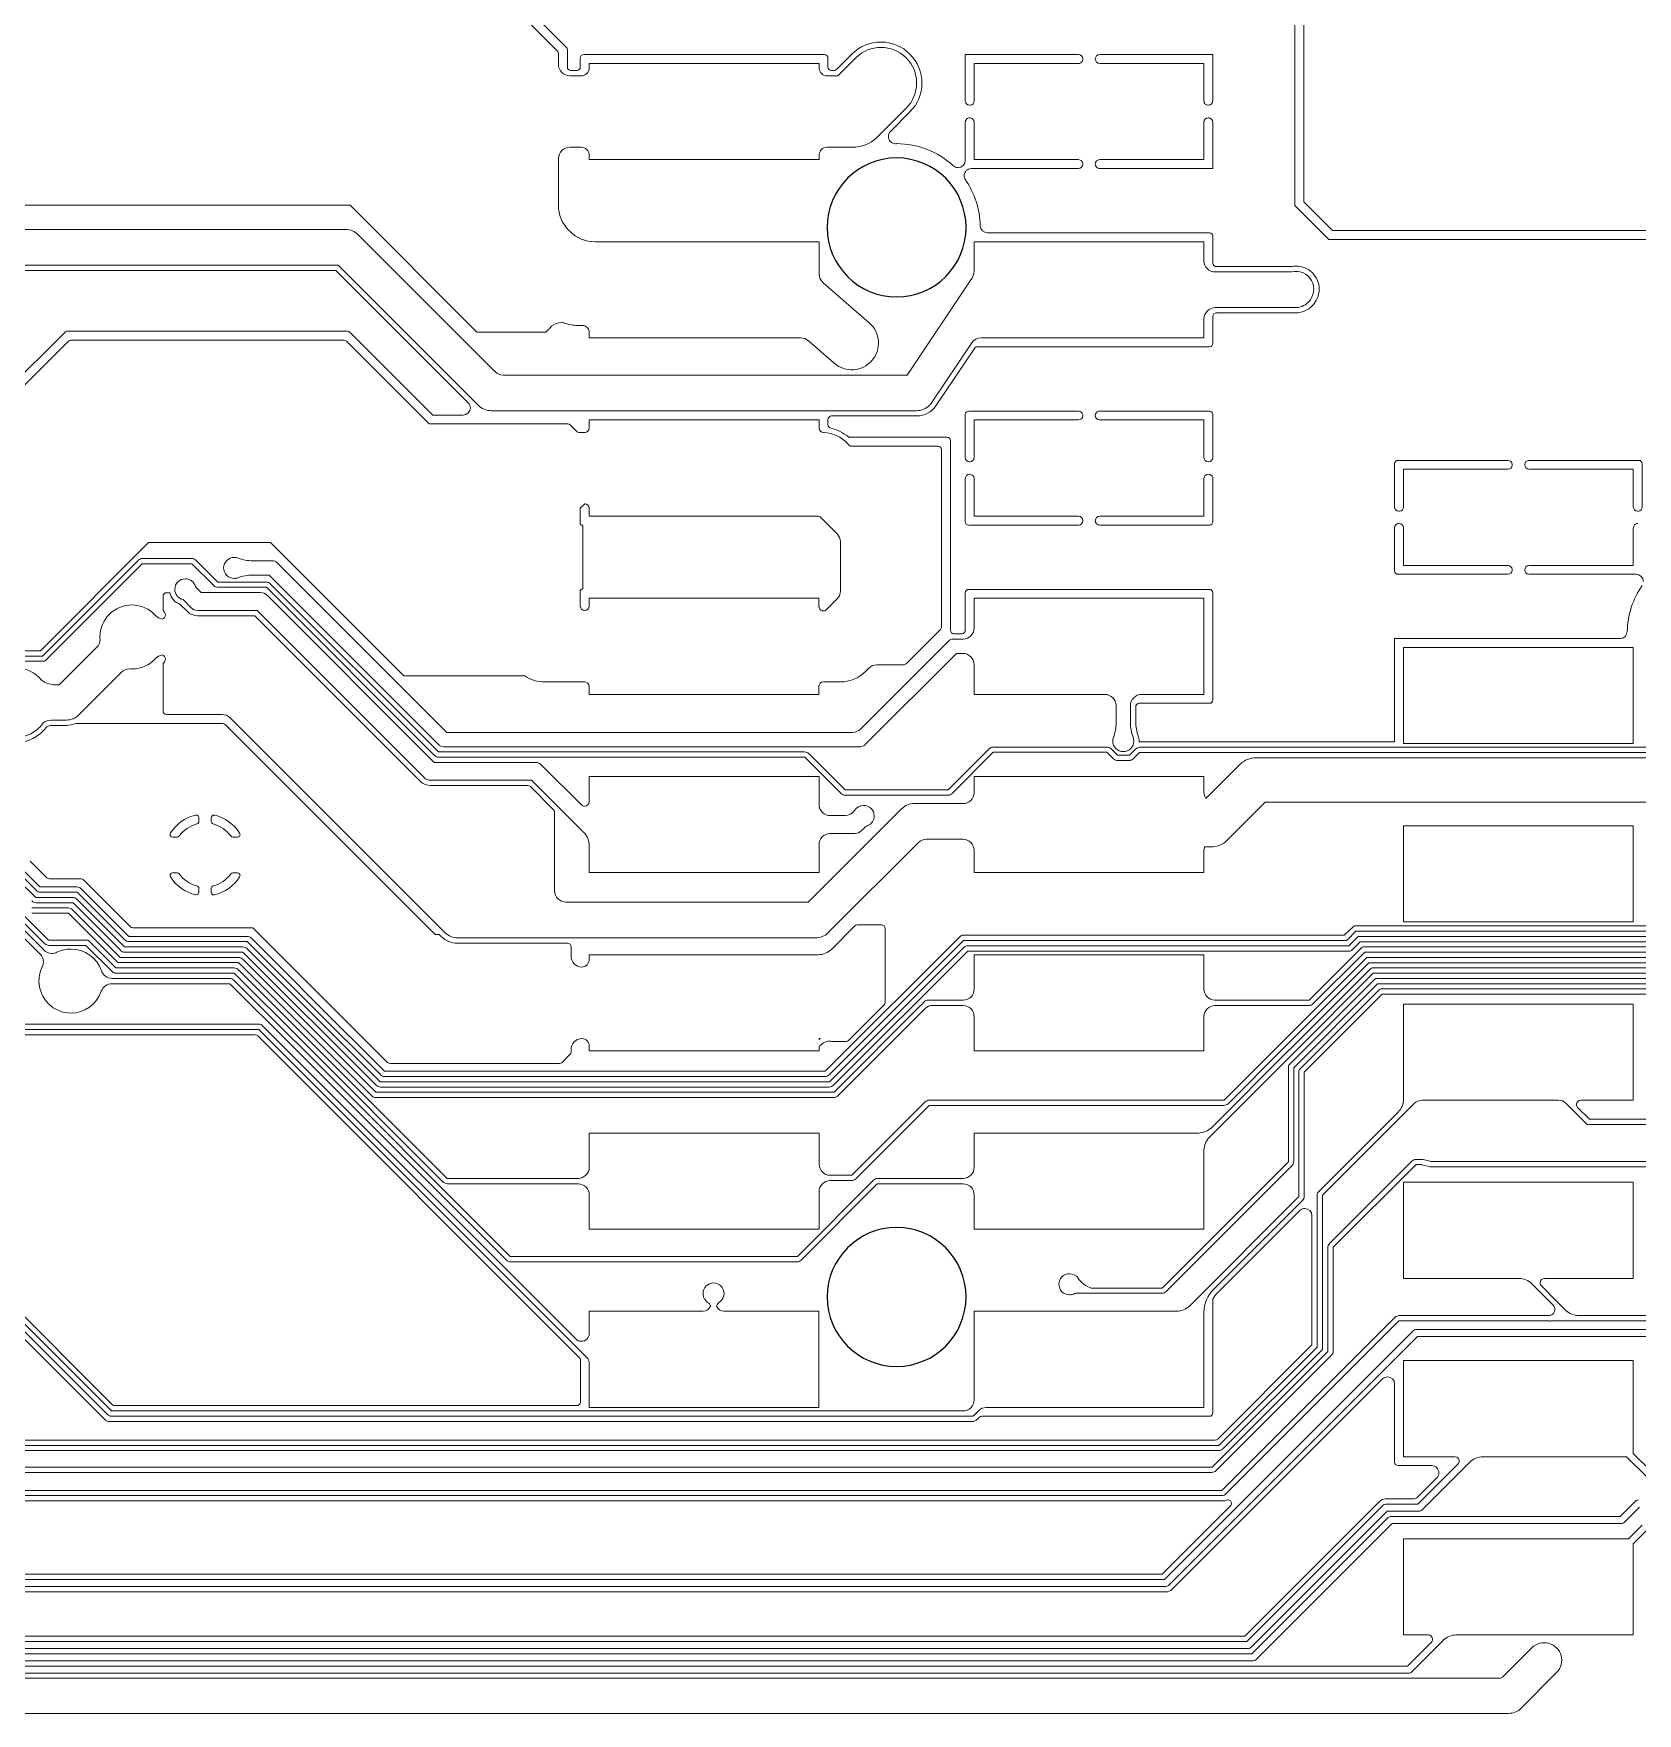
# Model space of a CAD drawing. Extents: x 3811 to 4710, y -385 to -198.
# Drawn here: x 4512.11 to 4534.97, y -245.07 to -221.13 of the extents above; entities that cross this region are included whole.
import ezdxf

# ---------------------------------------------------------------- set-up
doc = ezdxf.new("R2010")
doc.units = 0
doc.layers.get('0').update_dxf_attribs({"lineweight": 9})
doc.layers.add('gbr-outline-dxf_layer1', color=2, linetype='Continuous')

msp = doc.modelspace()

# ---------------------------------------------------------------- linework, layer by layer
for p, q in [((4527.161, -225.594), (4527.148, -225.594)), ((4527.54, -230.94), (4527.54, -230.94)), ((4513.23, -234.594), (4513.23, -234.594)), ((4523.468, -237.4), (4523.468, -237.4))]:
    msp.add_line(p, q)
at = {"linetype": 'Continuous'}
for points in [[(4545.589, -224.064), (4530.571, -224.064), (4530.089, -223.581), (4530.089, -220.785), (4530.417, -220.456), (4547.295, -220.456, 0.006698)], [(4519.251, -220.874), (4519.704, -221.327, -0.199125), (4519.719, -221.362), (4519.719, -221.608, 0.414106), (4519.769, -221.658), (4519.853, -221.658, 0.414254), (4519.903, -221.608), (4519.903, -221.48, -0.414254), (4519.953, -221.43), (4523.383, -221.43, -0.414257), (4523.433, -221.48), (4523.433, -221.608, 0.414254), (4523.483, -221.658), (4523.52, -221.658, 0.198827), (4523.555, -221.643), (4523.775, -221.423, -0.199005), (4524.188, -221.252, -0.414218), (4524.772, -221.836, -0.198925), (4524.601, -222.248), (4524.324, -222.525, 0.198985), (4524.294, -222.598, 0.414227), (4524.396, -222.7), (4524.397, -222.7, -0.003152), (4524.411, -222.699, -0.188023), (4525.219, -223.014, 0.187572), (4525.288, -223.041, 0.414108), (4525.39, -222.939), (4525.39, -222.395, 0.012355), (4525.39, -222.393, -0.414246), (4525.452, -222.33), (4525.453, -222.33, 0.011506), (4525.454, -222.331, -0.403805), (4525.517, -222.391), (4525.517, -222.927), (4527.005, -222.927, -0.403809), (4527.065, -222.989), (4527.065, -222.99, 0.011595), (4527.065, -222.991, -0.40381), (4527.005, -223.054), (4525.476, -223.054)], [(4503.481, -223.578), (4516.623, -223.578), (4518.429, -225.384), (4519.412, -225.384), (4519.444, -225.352, 0.147377), (4519.46, -225.339, -0.023864), (4519.472, -225.324), (4519.494, -225.301, -0.178415), (4519.633, -225.249, 0.010926), (4519.634, -225.249, -0.055503), (4519.681, -225.255, 0.093605), (4519.866, -225.29), (4519.95, -225.29, -0.277715), (4520.031, -225.37), (4520.031, -225.467), (4523.041, -225.467, 0.014836), (4523.043, -225.467, -0.180684), (4523.152, -225.507, 0.02109), (4523.154, -225.509), (4523.522, -225.828, 1), (4524.022, -225.253), (4523.363, -224.681), (4523.363, -224.681, -0.217308), (4523.306, -224.556, 0.011439), (4523.306, -224.554), (4523.306, -224.097), (4520.111, -224.097, 0.011488), (4520.109, -224.097, -0.198912), (4519.752, -223.948), (4519.752, -223.948), (4519.739, -223.935), (4519.739, -223.935, -0.198914), (4519.591, -223.578, 0.011439), (4519.591, -223.577), (4519.591, -222.911, -0.40705), (4519.756, -222.75, 0.014883), (4519.758, -222.75), (4519.915, -222.75, -0.408153), (4520.031, -222.863), (4520.031, -222.927), (4523.306, -222.927), (4523.306, -222.865, -0.414177), (4523.421, -222.75, 0.01141), (4523.423, -222.75), (4523.782, -222.75, 0.189767), (4524.128, -222.613, 0.008974), (4524.141, -222.601), (4524.547, -222.195, 1), (4523.829, -221.476), (4523.572, -221.734), (4523.421, -221.734, -0.414172), (4523.306, -221.618, 0.011424), (4523.306, -221.617), (4523.306, -221.557), (4520.031, -221.557), (4520.031, -221.621, -0.405665), (4519.915, -221.734, 0.011454), (4519.914, -221.734), (4519.753, -221.734, -0.40409), (4519.591, -221.571), (4519.591, -221.415, 0.198889), (4519.576, -221.38), (4519.198, -221.002, 0.198996)], [(4525.476, -223.054), (4525.476, -223.054, 0.414233), (4525.374, -223.156, 0.152798), (4525.392, -223.214, -0.147542), (4525.604, -223.869, 0.408337), (4525.706, -223.97), (4528.869, -223.97, -0.414257), (4528.919, -224.02), (4528.919, -224.402, 0.414254), (4528.969, -224.452), (4530.03, -224.452, -0.056296), (4530.103, -224.444, -0.414218), (4530.433, -224.773, -0.208069), (4530.328, -225.015, -0.198868), (4530.095, -225.111), (4530.095, -225.111)], [(4505.82, -224.429), (4516.451, -224.429), (4518.448, -226.427, 0.203277), (4518.631, -226.505), (4524.698, -226.505, 0.201886), (4524.879, -226.428, 0.04637), (4524.909, -226.392), (4525.481, -225.537, -0.246121), (4525.614, -225.467), (4525.615, -225.467), (4528.792, -225.467), (4528.792, -225.194, -0.405965), (4528.954, -225.036, 0.015339), (4528.957, -225.036), (4530.092, -225.036, 0.198562), (4530.272, -224.964), (4530.28, -224.956, 0.770077), (4530.04, -224.528), (4528.949, -224.528, -0.394727), (4528.792, -224.371), (4528.792, -224.097), (4525.517, -224.097), (4525.517, -224.517, -0.083278), (4525.487, -224.616, 0.032552), (4525.467, -224.642), (4524.562, -225.997), (4518.807, -225.997, 0.014804), (4518.805, -225.996, -0.198912), (4518.688, -225.948, 0.012942), (4518.686, -225.947), (4516.738, -223.999, 0.203277), (4516.556, -223.921), (4505.815, -223.921, -0.198559)], [(4511.725, -226.219), (4512.556, -225.388, -0.199129), (4512.591, -225.373), (4516.587, -225.373, -0.198766), (4516.622, -225.388), (4517.8, -226.566), (4518.234, -226.566, 0.414073), (4518.336, -226.464, 0.198946), (4518.306, -226.392), (4516.434, -224.52, 0.198814), (4516.398, -224.505), (4505.909, -224.505, 0.123171)], [(4530.095, -225.111), (4528.969, -225.111, 0.414254), (4528.919, -225.161), (4528.919, -225.544, -0.414081), (4528.869, -225.594), (4527.161, -225.594)], [(4511.953, -229.924), (4512.208, -229.924), (4513.749, -228.384), (4515.486, -228.384), (4517.386, -230.284), (4519.111, -230.284, 0.14858), (4519.393, -230.37), (4519.967, -230.37, -0.39487), (4520.03, -230.433), (4520.03, -230.547), (4523.305, -230.547), (4523.305, -230.433), (4523.305, -230.432, -0.407832), (4523.367, -230.37), (4523.607, -230.37, 0.199223), (4523.967, -230.22), (4524.015, -230.172, -0.196852), (4524.129, -230.125, 0.008692), (4524.13, -230.125), (4524.511, -230.125, 0.198889), (4524.546, -230.111), (4525.036, -229.621, 0.198826), (4525.051, -229.585), (4525.051, -227.06, 0.414254), (4525.001, -227.009), (4523.751, -227.009), (4523.711, -226.97, 0.188139), (4523.376, -226.815, 0.055529), (4523.368, -226.814, -0.400942), (4523.306, -226.754), (4523.306, -226.637), (4520.031, -226.637), (4520.031, -226.746, 0.017681), (4520.03, -226.748, -0.406183), (4519.967, -226.814), (4519.894, -226.814, -0.190645), (4519.849, -226.796), (4519.761, -226.709, 0.198741), (4519.726, -226.694), (4517.747, -226.694), (4516.569, -225.516, 0.198729), (4516.534, -225.501), (4513.23, -225.501), (4513.23, -225.501), (4512.644, -225.501, 0.198804), (4512.609, -225.516), (4511.953, -226.171)], [(4527.148, -225.594), (4525.56, -225.594, 0.250512), (4525.519, -225.616), (4524.972, -226.434, -0.250204), (4524.698, -226.58), (4524.698, -226.58)], [(4524.698, -226.58), (4523.483, -226.58, 0.414254), (4523.433, -226.63), (4523.433, -226.703, 0.351249), (4523.472, -226.752), (4523.472, -226.752, -0.124574), (4523.728, -226.881), (4525.129, -226.881, -0.414099), (4525.179, -226.931), (4525.179, -229.634, 0.414254), (4525.229, -229.684), (4525.34, -229.684, 0.414254), (4525.39, -229.634), (4525.39, -229.1, -0.414254), (4525.44, -229.05), (4527.148, -229.05), (4527.161, -229.05), (4528.869, -229.05, -0.414257), (4528.919, -229.1), (4528.919, -230.624, -0.414081), (4528.869, -230.674), (4527.869, -230.674, 0.414095), (4527.819, -230.724), (4527.819, -230.94)], [(4535.054, -228.938, 0.414157), (4534.952, -228.836), (4533.423, -228.836, -0.403809), (4533.363, -228.773), (4533.363, -228.773, 0.011595), (4533.363, -228.771, -0.407832), (4533.424, -228.709), (4534.911, -228.709), (4534.911, -228.177, 0.012355), (4534.911, -228.175, -0.414246), (4534.974, -228.113)], [(4509.31, -230.074), (4512.252, -230.074, 0.215661), (4512.281, -230.064), (4513.655, -228.689), (4513.655, -228.689), (4513.655, -228.689, -0.1991), (4513.664, -228.686, 0.011087), (4513.665, -228.686), (4514.363, -228.686), (4514.363, -228.686, -0.156226), (4514.371, -228.688, 0.011118), (4514.371, -228.689), (4514.678, -228.996, 0.015978), (4514.68, -228.997, 0.19242), (4514.74, -229.021, 0.010927), (4514.741, -229.021), (4515.427, -229.021), (4515.427, -229.021, -0.156284), (4515.434, -229.024, 0.011367), (4515.435, -229.025), (4517.827, -231.416, 0.015665), (4517.828, -231.418, 0.192416), (4517.888, -231.442, 0.011045), (4517.89, -231.442), (4523.099, -231.442), (4523.1, -231.442, -0.156529), (4523.107, -231.444, 0.011237), (4523.108, -231.446), (4523.62, -231.957, 0.015529), (4523.621, -231.959, 0.192707), (4523.681, -231.983, 0.010965), (4523.683, -231.983), (4525.141, -231.983, 0.013448), (4525.143, -231.983, 0.193528), (4525.203, -231.957), (4525.203, -231.957), (4525.784, -231.376), (4525.784, -231.376, -0.1991), (4525.793, -231.372, 0.011073), (4525.794, -231.372), (4527.405, -231.372), (4527.406, -231.372, -0.156226), (4527.413, -231.375, 0.011118), (4527.414, -231.376), (4527.502, -231.464, 0.015665), (4527.504, -231.466, 0.192429), (4527.564, -231.49, 0.011032), (4527.565, -231.49), (4527.72, -231.49, 0.013343), (4527.722, -231.49, 0.192628), (4527.782, -231.464), (4527.782, -231.464), (4527.782, -231.464), (4527.782, -231.464), (4527.867, -231.379), (4527.867, -231.379, -0.19542), (4527.876, -231.375, 0.010978), (4527.878, -231.375), (4541.39, -231.375)], [(4541.389, -231.301), (4527.876, -231.301, 0.013432), (4527.874, -231.301, 0.192341), (4527.815, -231.326), (4527.814, -231.326), (4527.729, -231.411, -0.199082), (4527.72, -231.415, 0.011045), (4527.719, -231.415), (4527.564, -231.415), (4527.563, -231.415, -0.185077), (4527.555, -231.411, 0.012321), (4527.554, -231.41), (4527.469, -231.325, 0.019799), (4527.467, -231.323, 0.198766), (4527.405, -231.298, 0.011059), (4527.404, -231.298), (4525.793, -231.298, 0.013314), (4525.791, -231.298, 0.193697), (4525.731, -231.323), (4525.731, -231.324), (4525.15, -231.904), (4525.15, -231.904, -0.198917), (4525.141, -231.908, 0.010952), (4525.14, -231.908), (4523.681, -231.908), (4523.681, -231.908, -0.185263), (4523.672, -231.904, 0.012421), (4523.671, -231.903), (4523.163, -231.395, 0.019762), (4523.161, -231.393, 0.199029), (4523.099, -231.367, 0.010965), (4523.098, -231.367), (4517.888, -231.367), (4517.888, -231.367, -0.185077), (4517.879, -231.363, 0.012349), (4517.878, -231.362), (4515.49, -228.974, 0.019527), (4515.488, -228.972, 0.198962), (4515.427, -228.947, 0.011059), (4515.425, -228.947), (4514.74, -228.947), (4514.739, -228.947, -0.185232), (4514.731, -228.943, 0.012098), (4514.73, -228.942), (4514.426, -228.639, 0.019799), (4514.424, -228.636, 0.198766), (4514.363, -228.611, 0.011059), (4514.361, -228.611), (4513.664, -228.611, 0.013314), (4513.662, -228.611, 0.193704), (4513.602, -228.636), (4513.602, -228.637), (4513.602, -228.637), (4512.239, -230), (4509.324, -230)], [(4527.642, -231.363, 0.414224), (4527.792, -231.213, 0.096687), (4527.781, -231.157, -0.081865), (4527.743, -230.95), (4527.743, -230.94), (4527.743, -230.94, 0.010254), (4527.743, -230.936), (4527.743, -230.71), (4527.743, -230.709, -0.410253), (4527.904, -230.547), (4528.792, -230.547), (4528.792, -229.177), (4525.517, -229.177), (4525.517, -229.596, 0.012355), (4525.517, -229.598, -0.405813), (4525.359, -229.76), (4525.222, -229.76, 0.194308), (4525.151, -229.788, 0.00588), (4525.15, -229.79), (4523.897, -231.043, -0.196229), (4523.783, -231.089, 0.012388), (4523.781, -231.089), (4517.999, -231.089), (4515.582, -228.673, 0.204791), (4515.508, -228.643), (4515.242, -228.643, 0.006641), (4515.24, -228.643), (4515.239, -228.643, 0.008626), (4515.236, -228.643), (4515.234, -228.643, -0.085173), (4515.025, -228.606, 0.095303), (4514.97, -228.595, 0.414224), (4514.82, -228.745, 0.414224), (4514.97, -228.895, 0.082016), (4515.018, -228.887, 0.010927), (4515.022, -228.886, -0.087319), (4515.235, -228.847), (4515.239, -228.847, 0.008637), (4515.242, -228.847), (4515.469, -228.847), (4517.881, -231.259, 0.210814), (4517.956, -231.292), (4523.892, -231.292, 0.191767), (4523.962, -231.265, 0.007849), (4523.964, -231.263), (4525.264, -229.963), (4525.357, -229.963, -0.403784), (4525.517, -230.122), (4525.517, -230.547), (4527.381, -230.547, -0.401287), (4527.54, -230.706), (4527.54, -230.94)], [(4527.819, -230.94), (4527.819, -230.94, 0.087787), (4527.854, -231.136, -0.08782), (4527.868, -231.213, -0.012845), (4527.867, -231.225), (4531.509, -231.225), (4531.509, -229.752), (4534.722, -229.752, 0.407602), (4534.824, -229.652, -0.147542), (4535.036, -228.996, 0.151989)], [(4514.447, -229.426), (4514.447, -229.426, -0.198563), (4514.304, -229.367), (4514.202, -229.264, -0.264504), (4514.053, -229.098), (4514.006, -229.098, 0.414106), (4513.956, -229.148), (4513.956, -229.331, 0.170331), (4513.967, -229.363), (4513.967, -229.363, -0.006887), (4513.977, -229.375, -0.16058), (4513.989, -229.413, 0.009476), (4513.989, -229.414, -0.331749), (4513.944, -229.473, -0.167376), (4513.851, -229.422, 0.011925), (4513.85, -229.421, 0.210319), (4513.513, -229.273, 0.414201), (4513.057, -229.729, 0.015807), (4513.058, -229.758, -0.007805), (4513.058, -229.762, 0.010432), (4513.058, -229.764, -0.198889), (4513.01, -229.879), (4513.01, -229.879), (4512.476, -230.413), (4512.413, -230.413, 0.111155), (4512.397, -230.409, -0.155162), (4512.228, -230.347, 0.225185), (4511.84, -230.163)], [(4528.819, -232.03, -0.148343), (4528.792, -231.94), (4528.792, -231.939), (4528.792, -231.717), (4525.517, -231.717), (4525.517, -231.944, -0.407741), (4525.354, -232.103, 0.012344), (4525.353, -232.103), (4524.666, -232.103, 0.201308), (4524.484, -232.176), (4524.483, -232.177), (4523.151, -233.509), (4519.699, -233.509, -0.401995), (4519.537, -233.346), (4519.537, -232.228, 0.198889), (4519.523, -232.193), (4519.191, -231.861, 0.198808), (4519.156, -231.846), (4517.769, -231.846, -0.198937), (4517.625, -231.787), (4515.264, -229.426), (4514.447, -229.426)], [(4511.84, -231.163, 0.244778), (4512.25, -230.95, -0.144978), (4512.367, -230.915, 0.016179), (4512.369, -230.915, -0.005581), (4512.374, -230.915, 0.090644), (4512.387, -230.913), (4512.579, -230.913, 0.199542), (4512.757, -230.839), (4513.365, -230.23, -0.193098), (4513.477, -230.184, 0.009917), (4513.478, -230.185, -0.014216), (4513.488, -230.185, 0.015485), (4513.49, -230.185, 0.012933), (4513.513, -230.185, 0.210653), (4513.85, -230.037, 0.009192), (4513.851, -230.036, -0.167419), (4513.944, -229.985, -0.332378), (4513.989, -230.044, 0.009507), (4513.989, -230.046, -0.164717), (4513.976, -230.084, 0.010012), (4513.976, -230.084, -0.013471), (4513.956, -230.109), (4513.956, -230.783, 0.414253), (4514.006, -230.833), (4514.796, -230.833, 0.012369), (4514.798, -230.833, -0.197227), (4514.912, -230.88), (4517.975, -233.943, 0.204078), (4518.159, -234.017), (4523.253, -234.017, 0.201308), (4523.435, -233.944), (4523.436, -233.942), (4524.721, -232.658, -0.197235), (4524.835, -232.611, 0.012359), (4524.837, -232.611), (4525.358, -232.611, -0.399519), (4525.517, -232.769), (4525.517, -233.087), (4528.792, -233.087), (4528.792, -232.775, 0.012355), (4528.792, -232.773, -0.084977), (4528.801, -232.719), (4528.893, -232.719, 0.202289), (4529.122, -232.626), (4529.663, -232.085), (4540.207, -232.085, 0.00864)], [(4518.154, -234.093), (4518.154, -234.093, -0.198869), (4517.921, -233.996), (4517.893, -233.968), (4517.835, -233.968), (4514.842, -230.975, 0.198842), (4514.807, -230.961), (4514.543, -230.961), (4514.543, -230.961), (4512.712, -230.961, -0.105372), (4512.579, -230.989), (4512.397, -230.989, -0.048457), (4512.375, -230.991, -0.00817), (4512.371, -230.991, 0.008084), (4512.367, -230.991, 0.121777), (4512.302, -231.007, -0.236981), (4511.841, -231.239)], [(4527.54, -230.94), (4527.54, -230.94, 0.002125), (4527.54, -230.946, -0.085504), (4527.501, -231.162, 0.011144), (4527.499, -231.166, 0.080764), (4527.492, -231.213, 0.414224), (4527.642, -231.363)], [(4540.407, -231.45), (4529.531, -231.45, 0.19517), (4529.31, -231.54, 0.004232), (4529.307, -231.543), (4528.819, -232.03)], [(4511.913, -233.106), (4512.146, -233.338, 0.012528), (4512.147, -233.34, 0.193372), (4512.207, -233.365, 0.013743), (4512.208, -233.365), (4512.725, -233.365, 0.010918), (4512.727, -233.365, -0.198989), (4512.736, -233.369, 0.019654), (4512.738, -233.371), (4513.41, -234.043, 0.012762), (4513.411, -234.044, 0.193371), (4513.471, -234.07, 0.013535), (4513.473, -234.07), (4515.152, -234.07, 0.010891), (4515.153, -234.07, -0.199175), (4515.162, -234.074, 0.019603), (4515.164, -234.076), (4516.561, -235.473, 0.028494), (4516.564, -235.476), (4517.054, -235.965, 0.012408), (4517.055, -235.967, 0.198837), (4517.117, -235.992, 0.016904), (4517.119, -235.992), (4523.388, -235.992, 0.010905), (4523.389, -235.992, 0.198944), (4523.451, -235.966), (4523.452, -235.966), (4525.363, -234.055), (4530.808, -234.055, 0.195845), (4530.834, -234.045), (4530.835, -234.044), (4530.958, -233.921), (4550.629, -233.921)], [(4550.644, -233.846), (4530.944, -233.846, 0.209019), (4530.916, -233.857), (4530.792, -233.98), (4525.349, -233.98, 0.205919), (4525.321, -233.991), (4525.321, -233.991), (4523.399, -235.913), (4523.398, -235.913, -0.184991), (4523.39, -235.917), (4523.39, -235.917), (4517.117, -235.917, 0.010264), (4517.116, -235.917, -0.158191), (4517.108, -235.914), (4517.108, -235.913), (4516.617, -235.423, 0.01823), (4516.615, -235.421), (4515.215, -234.021, 0.025705), (4515.212, -234.018, 0.182346), (4515.155, -233.995, 0.013656), (4515.153, -233.995), (4513.474, -233.995, 0.010985), (4513.473, -233.995, -0.182822), (4513.464, -233.992), (4513.464, -233.991), (4512.789, -233.316, 0.025695), (4512.786, -233.314, 0.182323), (4512.729, -233.291, 0.013626), (4512.727, -233.291), (4512.21, -233.291, 0.010872), (4512.208, -233.291, -0.182806), (4512.2, -233.287), (4512.2, -233.287), (4511.964, -233.051, 0.025474)], [(4512.063, -232.922), (4512.302, -233.161, 0.198729), (4512.337, -233.175), (4512.788, -233.175, -0.198889), (4512.824, -233.19), (4513.491, -233.857, 0.198874), (4513.526, -233.872), (4514.568, -233.872), (4514.568, -233.872), (4515.216, -233.872, -0.198804), (4515.251, -233.886), (4517.157, -235.792, 0.198729), (4517.192, -235.807)], [(4550.435, -233.996), (4531.005, -233.996, 0.208774), (4530.978, -234.007), (4530.854, -234.13), (4525.411, -234.13, 0.208774), (4525.383, -234.141), (4523.46, -236.063, -0.184804), (4523.452, -236.067), (4523.452, -236.067), (4517.055, -236.067, 0.010224), (4517.054, -236.067, -0.158155), (4517.046, -236.064), (4517.046, -236.063), (4515.154, -234.171, 0.012111), (4515.153, -234.17, 0.193304), (4515.093, -234.145, 0.013774), (4515.091, -234.145), (4513.411, -234.145, 0.010224), (4513.41, -234.145, -0.158171), (4513.403, -234.142), (4513.402, -234.141), (4512.728, -233.467, 0.012473), (4512.727, -233.466, 0.193337), (4512.667, -233.44, 0.013615), (4512.665, -233.44), (4512.147, -233.44, 0.010318), (4512.145, -233.44, -0.158343), (4512.138, -233.437), (4512.138, -233.436), (4511.903, -233.202, 0.012478)], [(4511.725, -233.553), (4512.269, -234.098, 0.025493), (4512.272, -234.1, 0.182455), (4512.329, -234.123, 0.013539), (4512.331, -234.123), (4512.855, -234.123), (4513.224, -234.492, 0.012554), (4513.225, -234.493, 0.198766), (4513.287, -234.519, 0.016951), (4513.289, -234.519), (4514.966, -234.519, 0.010946), (4514.967, -234.519, -0.182157), (4514.975, -234.522), (4514.976, -234.523), (4515.932, -235.479, 0.024001), (4515.935, -235.481), (4517.946, -237.492, 0.012601), (4517.947, -237.493, 0.198868), (4518.009, -237.519, 0.016876), (4518.011, -237.519), (4519.863, -237.519, 0.034165), (4519.868, -237.519, 0.008725), (4519.876, -237.519, -0.399938), (4520.031, -237.681), (4520.031, -237.682), (4520.031, -238.167)], [(4523.468, -237.4), (4523.465, -237.4, -0.402636), (4523.306, -237.241), (4523.306, -236.797), (4520.031, -236.797), (4520.031, -237.28, 0.012355), (4520.031, -237.282, -0.399901), (4519.876, -237.444, 0.0087), (4519.868, -237.444, 0.03296), (4519.863, -237.444), (4518.009, -237.444, 0.01038), (4518.008, -237.444, -0.158684), (4518, -237.441), (4518, -237.441), (4515.987, -235.428, 0.024043), (4515.985, -235.426), (4515.03, -234.471, 0.012473), (4515.029, -234.469, 0.193322), (4514.969, -234.444, 0.01363), (4514.967, -234.444), (4513.287, -234.444, 0.010224), (4513.285, -234.444, -0.158155), (4513.278, -234.441), (4513.278, -234.44), (4512.898, -234.06, 0.210077), (4512.87, -234.048), (4512.333, -234.048, 0.011026), (4512.331, -234.048, -0.19907), (4512.322, -234.044, 0.019728), (4512.32, -234.043), (4511.779, -233.501, 0.012473)], [(4512.085, -233.49, 0.198844), (4512.146, -233.515, 0.016842), (4512.149, -233.515), (4512.663, -233.515, 0.01096), (4512.665, -233.515, -0.182157), (4512.673, -233.518), (4512.674, -233.519), (4513.348, -234.193, 0.012554), (4513.349, -234.194, 0.19878), (4513.411, -234.22, 0.016935), (4513.413, -234.22), (4515.09, -234.22, 0.010819), (4515.091, -234.22, -0.181714), (4515.099, -234.223), (4515.1, -234.223), (4516.992, -236.115, 0.012481), (4516.993, -236.116, 0.198766), (4517.055, -236.142)], [(4550.371, -234.145), (4531.066, -234.145, 0.188771), (4531.041, -234.155, 0.011721), (4531.039, -234.156), (4530.292, -234.904), (4528.957, -234.904, 0.017134), (4528.954, -234.904, 0.006797), (4528.948, -234.904), (4528.947, -234.904, -0.397654), (4528.792, -234.744), (4528.792, -234.257), (4525.517, -234.257), (4525.517, -234.741), (4525.517, -234.742, -0.402319), (4525.361, -234.904, 0.007435), (4525.354, -234.904, 0.03296), (4525.35, -234.904), (4524.934, -234.904, 0.034149), (4524.929, -234.904, 0.013582), (4524.917, -234.904), (4524.848, -234.904, 0.208754), (4524.82, -234.915), (4524.771, -234.965, 0.013578), (4524.761, -234.974, 0.034261), (4524.758, -234.977), (4523.522, -236.213), (4523.522, -236.213, -0.181166), (4523.514, -236.217), (4523.513, -236.217), (4516.987, -236.217), (4515.092, -234.321, 0.012516), (4515.091, -234.32, 0.193462), (4515.031, -234.294, 0.013488), (4515.029, -234.294), (4513.344, -234.294), (4512.665, -233.615, 0.025728), (4512.662, -233.613, 0.18246), (4512.605, -233.59, 0.013554), (4512.603, -233.59), (4512.086, -233.59, 0.010877)], [(4511.664, -233.704), (4512.202, -234.242, 0.012955), (4512.204, -234.244, -0.19697), (4512.251, -234.357, 0.010246), (4512.251, -234.358, -0.114659), (4512.234, -234.43), (4512.234, -234.431, 0.114258), (4512.188, -234.631, 0.414217), (4512.644, -235.088, 0.321082), (4513.076, -234.778, -0.316363), (4513.228, -234.669, 0.00345), (4513.23, -234.669, 0.010924), (4513.231, -234.669), (4514.905, -234.669), (4514.906, -234.669, -0.184982), (4514.914, -234.672, 0.012584), (4514.915, -234.674), (4515.783, -235.541, 0.023877), (4515.785, -235.543), (4518.848, -238.605, 0.01977), (4518.849, -238.607, 0.198824), (4518.911, -238.633)], [(4513.23, -234.594), (4513.227, -234.594, -0.312462), (4513.077, -234.486, 0.322066), (4512.644, -234.175, 0.113901), (4512.444, -234.221, 0.009594), (4512.443, -234.222, -0.112624), (4512.373, -234.238, 0.01027), (4512.372, -234.238, -0.198973), (4512.257, -234.19, 0.011829), (4512.256, -234.189), (4511.716, -233.65, 0.015489)], [(4512.084, -233.665), (4512.601, -233.665, 0.011026), (4512.603, -233.665, -0.199348), (4512.612, -233.668, 0.019561), (4512.614, -233.67), (4513.301, -234.358, 0.221513), (4513.331, -234.369), (4515.028, -234.369, 0.011024), (4515.029, -234.369, -0.182416), (4515.037, -234.372), (4515.038, -234.373), (4516.946, -236.28, 0.215663), (4516.974, -236.291), (4523.512, -236.291, 0.010998), (4523.513, -236.291, 0.197343), (4523.575, -236.266), (4523.575, -236.266), (4524.816, -235.025, -0.191399), (4524.927, -234.979), (4525.35, -234.979, 0.028863), (4525.354, -234.979, 0.007347), (4525.361, -234.979, -0.402217), (4525.517, -235.142, 0.017839), (4525.517, -235.144), (4525.517, -235.627), (4528.792, -235.627), (4528.792, -235.136, -0.392682), (4528.948, -234.979, 0.007438), (4528.954, -234.979, 0.023324), (4528.958, -234.979), (4530.305, -234.979, 0.215633), (4530.334, -234.968), (4531.082, -234.22), (4550.357, -234.22)], [(4517.192, -235.807), (4519.608, -235.807, 0.198889), (4519.644, -235.792), (4519.756, -235.68, 0.198814), (4519.771, -235.644), (4519.771, -235.609, -0.393414), (4519.925, -235.45, -0.395887), (4520.031, -235.562), (4520.031, -235.563), (4520.031, -235.627), (4523.306, -235.627), (4523.306, -235.576, -0.260324), (4523.459, -235.486, 0.125077), (4523.483, -235.492), (4523.51, -235.492, -0.004584), (4523.512, -235.492, 0.153621), (4523.535, -235.492), (4523.692, -235.492, 0.198865), (4523.727, -235.477), (4524.232, -234.972, 0.199097), (4524.247, -234.937), (4524.247, -233.882, 0.414257), (4524.197, -233.832), (4523.85, -233.832, 0.199074), (4523.814, -233.847), (4523.482, -234.18), (4523.482, -234.18, -0.196231), (4523.299, -234.257), (4520.031, -234.257), (4520.031, -234.323, -0.39355), (4519.924, -234.433, -0.390091), (4519.771, -234.276), (4519.771, -234.143, 0.414106), (4519.721, -234.093), (4518.154, -234.093)], [(4517.055, -236.142, 0.016951), (4517.057, -236.142), (4523.45, -236.142, 0.011026), (4523.451, -236.142, 0.198437), (4523.513, -236.116), (4523.513, -236.116), (4523.513, -236.116), (4523.513, -236.116), (4525.425, -234.205), (4530.87, -234.205, 0.195893), (4530.896, -234.194), (4530.896, -234.194), (4531.02, -234.071), (4550.419, -234.071)], [(4550.285, -234.295), (4531.13, -234.295, 0.215633), (4531.102, -234.306), (4529.862, -235.546, 0.015746), (4529.86, -235.547, 0.011721), (4529.859, -235.548), (4529.082, -236.326), (4529.082, -236.326, -0.174078), (4529.074, -236.329, 0.009666), (4529.073, -236.329), (4524.879, -236.329, 0.013365), (4524.877, -236.329, 0.193579), (4524.817, -236.355), (4524.817, -236.355), (4523.775, -237.397), (4523.775, -237.397), (4523.775, -237.397, -0.174281), (4523.768, -237.4, 0.009666), (4523.767, -237.4), (4523.468, -237.4)], [(4550.223, -234.445), (4531.192, -234.445, 0.215633), (4531.163, -234.456), (4530.009, -235.61, 0.034264), (4530.006, -235.614), (4528.898, -236.722, -0.195788), (4528.714, -236.797, 0.008692), (4528.714, -236.797), (4525.517, -236.797), (4525.517, -237.28, 0.015314), (4525.517, -237.282, -0.399901), (4525.362, -237.444, 0.0087), (4525.354, -237.444, 0.03296), (4525.35, -237.444), (4524.144, -237.444, 0.013544), (4524.142, -237.444, 0.191583), (4524.083, -237.469), (4524.082, -237.47), (4522.998, -238.555), (4522.998, -238.555, -0.198917), (4522.989, -238.558, 0.010952), (4522.987, -238.558), (4518.911, -238.558), (4518.911, -238.558, -0.156243), (4518.903, -238.556, 0.011126), (4518.902, -238.555), (4515.838, -235.49, 0.023877), (4515.836, -235.488), (4514.967, -234.619, 0.015237), (4514.965, -234.618, 0.192554), (4514.905, -234.594, 0.010978), (4514.904, -234.594), (4513.23, -234.594)], [(4518.911, -238.633, 0.011032), (4518.913, -238.633), (4522.989, -238.633, 0.013448), (4522.99, -238.633, 0.193528), (4523.05, -238.607), (4523.05, -238.607), (4523.05, -238.607), (4524.135, -237.523), (4524.135, -237.523, -0.194851), (4524.144, -237.519, 0.010799), (4524.145, -237.519), (4525.349, -237.519, 0.034165), (4525.354, -237.519, 0.008725), (4525.362, -237.519, -0.399938), (4525.517, -237.681, 0.012344), (4525.517, -237.683), (4525.517, -238.167), (4528.792, -238.167), (4528.792, -237.043), (4528.792, -237.042, -0.198898), (4528.869, -236.857), (4528.869, -236.857), (4528.942, -236.783, 0.011407), (4528.953, -236.773, 0.034261), (4528.956, -236.769), (4530.062, -235.663, 0.009581), (4530.063, -235.663), (4531.205, -234.52), (4550.209, -234.52)], [(4520.031, -238.167), (4523.306, -238.167), (4523.306, -237.635, -0.406293), (4523.466, -237.475, 0.003445), (4523.468, -237.475, 0.010937), (4523.469, -237.475), (4523.764, -237.475, 0.016922), (4523.767, -237.475, 0.198955), (4523.829, -237.45), (4523.829, -237.45), (4523.829, -237.45), (4524.87, -236.408), (4524.87, -236.408, -0.199005), (4524.879, -236.404, 0.010911), (4524.88, -236.404), (4529.071, -236.404, 0.016922), (4529.073, -236.404, 0.198751), (4529.135, -236.379), (4529.135, -236.379), (4529.135, -236.379), (4529.91, -235.604, 0.016139), (4529.911, -235.602, 0.0114), (4529.912, -235.601), (4531.143, -234.37), (4550.271, -234.37)], [(4550.042, -234.744), (4531.317, -234.744, 0.215633), (4531.288, -234.755), (4530.156, -235.887, 0.011733), (4530.155, -235.888, 0.188802), (4530.145, -235.913), (4530.145, -237.694, 0.01096), (4530.145, -237.696, -0.199093), (4530.142, -237.704), (4530.142, -237.704), (4530.142, -237.704), (4528.584, -239.262, -0.195655), (4528.401, -239.337, 0.012359), (4528.399, -239.337), (4525.517, -239.337), (4525.517, -240.598, -0.410251), (4525.354, -240.758, 0.015339), (4525.352, -240.758), (4513.227, -240.758, 0.016839), (4513.225, -240.758, -0.199175), (4513.216, -240.754, 0.012237), (4513.215, -240.753), (4510.041, -237.58, 0.034886)], [(4550.16, -234.595), (4531.253, -234.595, 0.208774), (4531.225, -234.606), (4530.006, -235.825, 0.208773), (4529.996, -235.853), (4529.996, -237.203), (4529.996, -237.203, -0.184635), (4529.992, -237.211), (4529.992, -237.212), (4528.201, -239.003, -0.184777), (4528.193, -239.006), (4528.192, -239.006), (4527.186, -239.006, -0.167051), (4526.997, -238.867, 0.010642), (4526.997, -238.866, 0.244423), (4526.874, -238.802, 0.414224), (4526.724, -238.952, 0.414224), (4526.874, -239.102)], [(4526.874, -239.102, 0.093495), (4526.928, -239.092, 0.014439), (4526.93, -239.091, -0.021469), (4526.959, -239.081, 0.057829), (4526.968, -239.081), (4527.178, -239.081, 0.01418), (4527.18, -239.081, 0.010937), (4527.181, -239.081), (4528.191, -239.081, 0.011026), (4528.192, -239.081, 0.198701), (4528.254, -239.056), (4528.254, -239.056), (4528.254, -239.056), (4528.254, -239.056), (4530.045, -237.265), (4530.045, -237.264, 0.198766), (4530.071, -237.203, 0.010992), (4530.071, -237.201), (4530.071, -235.867), (4531.267, -234.67), (4550.147, -234.67)], [(4509.988, -237.633), (4513.163, -240.807, 0.015832), (4513.165, -240.809, 0.182781), (4513.221, -240.833, 0.022204), (4513.225, -240.833), (4525.35, -240.833, 0.030302), (4525.354, -240.833, 0.012039), (4525.366, -240.833), (4525.483, -240.833, 0.189785), (4525.509, -240.823, 0.010901), (4525.51, -240.822), (4525.578, -240.754), (4525.578, -240.754), (4525.578, -240.754, -0.191563), (4525.688, -240.707), (4528.792, -240.707), (4528.792, -239.353, 0.012355), (4528.792, -239.352, -0.19814), (4528.926, -239.026), (4530.195, -237.758), (4530.195, -237.758), (4530.195, -237.757, 0.193583), (4530.22, -237.697, 0.013371), (4530.22, -237.696), (4530.22, -235.929), (4531.33, -234.819), (4550.028, -234.819)], [(4553.811, -236.601), (4534.284, -236.601), (4534.117, -236.434, -0.1891), (4534.1, -236.392, 0.009612), (4534.1, -236.391, -0.407839), (4534.161, -236.329), (4534.911, -236.329), (4534.911, -234.959), (4531.636, -234.959), (4531.636, -236.319, -0.193139), (4531.559, -236.499, 0.011077), (4531.558, -236.5), (4530.42, -237.638, 0.22333), (4530.407, -237.667), (4530.407, -239.847), (4529.009, -241.245), (4529.009, -241.245, -0.180971), (4529.001, -241.248), (4529, -241.248), (4511.201, -241.248)], [(4509.525, -235.321), (4515.322, -235.321), (4519.782, -239.782, 0.030622), (4519.785, -239.785, 0.013675), (4519.793, -239.792), (4520.001, -240.001, -0.178902), (4520.03, -240.073), (4520.03, -240.707), (4523.305, -240.707), (4523.305, -239.337), (4521.952, -239.337), (4521.951, -239.337, -0.317413), (4521.845, -239.262, -0.158833), (4521.887, -239.206, 0.011253), (4521.889, -239.205, 0.242841), (4521.952, -239.083, 0.414224), (4521.802, -238.933, 0.414224), (4521.652, -239.083, 0.14165), (4521.675, -239.163, 0.011135), (4521.676, -239.164, 0.111807), (4521.735, -239.222, -0.102483), (4521.758, -239.262, -0.31757), (4521.652, -239.337, 0.017824), (4521.649, -239.337), (4520.03, -239.337), (4520.03, -239.655, -0.406335), (4519.919, -239.765, 0.00995), (4519.918, -239.765, -0.198924), (4519.838, -239.732, 0.014409), (4519.837, -239.731), (4515.366, -235.26, 0.225768), (4515.337, -235.246), (4509.526, -235.246, 0.010834)], [(4510.11, -237.541), (4513.236, -240.668, 0.198847), (4513.271, -240.682), (4519.853, -240.682, 0.414254), (4519.904, -240.632), (4519.904, -240.031, 0.198804), (4519.889, -239.995), (4515.305, -235.412, 0.198959), (4515.27, -235.397), (4509.504, -235.397, -0.198955)], [(4529, -241.323, 0.197344), (4529.061, -241.298), (4529.062, -241.298), (4530.47, -239.889), (4530.471, -239.889, 0.195929), (4530.482, -239.862), (4530.482, -237.682), (4531.609, -236.555, 0.032136), (4531.612, -236.552, 0.010713), (4531.622, -236.541), (4531.787, -236.377, 0.008819), (4531.787, -236.376, -0.19322), (4531.899, -236.329), (4533.843, -236.329, -0.182187), (4533.949, -236.372), (4534.064, -236.487, 0.004789), (4534.065, -236.488, 0.00928), (4534.066, -236.489), (4534.242, -236.665, 0.215485), (4534.271, -236.676), (4553.796, -236.676)], [(4535.822, -237.203), (4532.03, -237.203), (4531.914, -237.176, 0.011992), (4531.912, -237.176, 0.052556), (4531.894, -237.173, 0.013508), (4531.893, -237.173), (4531.818, -237.173, 0.021396), (4531.815, -237.173, 0.189857), (4531.756, -237.199), (4531.756, -237.199), (4530.582, -238.373), (4530.582, -238.374, 0.198963), (4530.556, -238.435, 0.01086), (4530.556, -238.437), (4530.556, -239.909), (4528.911, -241.554, -0.184991), (4528.903, -241.558), (4528.902, -241.558), (4510.884, -241.558)], [(4510.868, -241.633), (4528.901, -241.633, 0.010905), (4528.902, -241.633, 0.198582), (4528.964, -241.607), (4528.964, -241.607), (4528.964, -241.607), (4528.964, -241.607), (4530.62, -239.951), (4530.62, -239.951, 0.195929), (4530.631, -239.925), (4530.631, -238.435), (4530.631, -238.435, -0.184816), (4530.635, -238.427), (4530.635, -238.426), (4531.809, -237.252), (4531.809, -237.252, -0.198915), (4531.818, -237.248, 0.016842), (4531.821, -237.248), (4531.891, -237.248, 0.011052), (4531.892, -237.248, -0.044138), (4531.895, -237.249), (4531.895, -237.249), (4532.016, -237.277, 0.068298), (4532.026, -237.278), (4535.822, -237.278)], [(4553.863, -239.399), (4534.133, -239.399, 0.01096), (4534.132, -239.399, -0.195883), (4533.949, -239.324), (4533.835, -239.211, 0.036016), (4533.82, -239.193, 0.078396), (4533.81, -239.186), (4533.6, -238.975, -0.19898), (4533.581, -238.931, 0.01367), (4533.581, -238.929, -0.405261), (4533.644, -238.869), (4533.645, -238.869), (4534.911, -238.869), (4534.911, -238.869), (4534.911, -238.869), (4534.911, -237.499), (4531.663, -237.499), (4531.663, -237.499), (4531.636, -237.499), (4531.636, -238.869), (4533.281, -238.869, -0.196136), (4533.464, -238.946, 0.014147), (4533.465, -238.947), (4533.778, -239.259, -0.148042), (4533.793, -239.31, 0.014445), (4533.793, -239.312, -0.338888), (4533.723, -239.399), (4531.577, -239.399, 0.016892), (4531.574, -239.399, 0.197572), (4531.513, -239.424), (4531.513, -239.425), (4529.052, -241.885), (4529.052, -241.885, -0.199119), (4529.043, -241.889, 0.010978), (4529.042, -241.889), (4510.738, -241.889)], [(4511.233, -241.172), (4528.953, -241.172, 0.198804), (4528.988, -241.158), (4530.316, -239.83, 0.198826), (4530.331, -239.795), (4530.331, -237.975, 0.41409), (4530.229, -237.873, 0.177157), (4530.163, -237.897), (4528.979, -239.08, 0.064789), (4528.919, -239.16), (4528.919, -240.784, -0.414081), (4528.869, -240.834), (4525.626, -240.834, 0.176653), (4525.594, -240.845), (4525.564, -240.876, -0.198954), (4525.483, -240.909), (4525.369, -240.909, -0.011461), (4525.354, -240.909, -0.019057), (4525.346, -240.909), (4513.178, -240.909, -0.198765), (4513.142, -240.894), (4509.95, -237.701, 0.198959)], [(4539.841, -239.597), (4531.815, -239.597, 0.212306), (4531.777, -239.611), (4531.777, -239.612), (4528.228, -243.16), (4510.381, -243.16), (4507.579, -240.358, -0.194629), (4507.533, -240.246, 0.010258), (4507.533, -240.244, -0.109172), (4507.548, -240.176, 0.01179), (4507.548, -240.174, 0.108308), (4507.59, -239.984, 0.414202), (4507.134, -239.527, 0.322725), (4506.701, -239.839, -0.315279), (4506.548, -239.946), (4506.548, -239.946)], [(4510.722, -241.964), (4529.043, -241.964, 0.01329), (4529.045, -241.964, 0.193629), (4529.105, -241.939), (4529.105, -241.939), (4529.105, -241.939), (4531.566, -239.478), (4531.566, -239.478, -0.170693), (4531.573, -239.474, 0.009693), (4531.574, -239.474), (4533.704, -239.474, 0.10737), (4533.72, -239.476, 0.016594), (4533.731, -239.474), (4534.008, -239.474, 0.010937), (4534.009, -239.474), (4553.878, -239.474, 0.208774)], [(4510.362, -243.26), (4528.249, -243.26, 0.200121), (4528.285, -243.245), (4531.833, -239.697), (4539.84, -239.697)], [(4535.165, -241.617), (4534.911, -241.363), (4534.911, -240.039), (4531.636, -240.039), (4531.636, -241.409), (4532.37, -241.409, -0.396017), (4532.43, -241.47, 0.009556), (4532.43, -241.471, -0.198976), (4532.411, -241.516), (4531.841, -242.086), (4531.381, -242.086, 0.200099), (4531.345, -242.101), (4529.403, -244.043), (4508.617, -244.043)], [(4508.669, -243.967), (4529.372, -243.967), (4531.292, -242.047, -0.198297), (4531.381, -242.01), (4531.381, -242.01), (4531.789, -242.01, 0.199074), (4531.824, -241.996), (4532.11, -241.71, 0.198861), (4532.139, -241.638, 0.414239), (4532.038, -241.536), (4532.038, -241.536), (4531.559, -241.536, -0.414254), (4531.509, -241.486), (4531.509, -240.374, 0.41409), (4531.407, -240.272, 0.198939), (4531.335, -240.302), (4528.338, -243.299, -0.198933), (4528.249, -243.336), (4510.36, -243.336, -0.198941)], [(4508.598, -244.143), (4529.421, -244.143, 0.212306), (4529.459, -244.129), (4529.459, -244.128), (4531.402, -242.186), (4531.862, -242.186, 0.200121), (4531.897, -242.171), (4532.582, -241.487, 0.010376), (4532.583, -241.486, -0.19892), (4532.768, -241.409), (4532.769, -241.409), (4534.816, -241.409), (4535.109, -241.702, 0.207121)], [(4511.186, -241.323), (4528.998, -241.323, 0.011039), (4529, -241.323)], [(4507.982, -244.318), (4529.496, -244.318, 0.200121), (4529.532, -244.303), (4531.474, -242.361), (4534.745, -242.361, 0.199993), (4534.781, -242.346), (4535, -242.127)], [(4534.982, -242.027, 0.212315), (4534.944, -242.041), (4534.944, -242.042), (4534.725, -242.261), (4531.453, -242.261, 0.200121), (4531.418, -242.275), (4529.476, -244.218), (4508.003, -244.218)], [(4510.412, -243.084), (4528.197, -243.084), (4529.171, -242.111, 0.198996), (4529.185, -242.075, 0.198989), (4529.171, -242.04), (4529.169, -242.039, 0.198996), (4529.134, -242.024, 0.110849), (4529.113, -242.029), (4529.099, -242.035, -0.11089), (4529.078, -242.04), (4510.722, -242.04, -0.198977)], [(4505.748, -244.493), (4531.714, -244.493, 0.200121), (4531.75, -244.478), (4532.201, -244.027, 0.010376), (4532.202, -244.026, -0.194414), (4532.383, -243.949), (4534.911, -243.949), (4534.911, -242.649), (4535.091, -242.47)], [(4535.035, -242.385), (4534.84, -242.579), (4531.636, -242.579), (4531.636, -243.949), (4531.985, -243.949), (4531.986, -243.949, -0.409272), (4532.049, -244.01, 0.009556), (4532.049, -244.011, -0.198976), (4532.03, -244.056), (4531.693, -244.393), (4505.769, -244.393)], [(4503.266, -245.067), (4533.134, -245.067, 0.190595), (4533.305, -245, 0.008374), (4533.311, -244.994), (4533.818, -244.486, 1), (4533.465, -244.133), (4533.048, -244.55, -0.190923), (4533.005, -244.567), (4503.37, -244.567)]]:
    msp.add_lwpolyline(points, format="xyb", dxfattribs=at)
for points in [[(4547.297, -220.532), (4530.522, -220.532), (4530.217, -220.838), (4530.217, -223.528), (4530.624, -223.936), (4545.642, -223.936), (4555.183, -233.477), (4556.683, -233.477), (4557.176, -233.97)], [(4523.306, -235.465), (4523.306, -235.45), (4523.327, -235.45)]]:
    msp.add_lwpolyline(points, dxfattribs=at)
for points in [[(4525.449, -222.153, -0.394348), (4525.39, -222.092), (4525.39, -221.43), (4527.004, -221.43, -0.401457), (4527.066, -221.491), (4527.066, -221.493), (4527.066, -221.494, -0.414246), (4527.003, -221.557, 0.015339), (4527.001, -221.557), (4525.517, -221.557), (4525.517, -222.089), (4525.517, -222.09, -0.398395), (4525.458, -222.153)], [(4528.855, -222.153), (4528.854, -222.153, -0.414246), (4528.792, -222.09), (4528.792, -222.089), (4528.792, -221.557), (4527.307, -221.557), (4527.306, -221.557, -0.40381), (4527.243, -221.496), (4527.243, -221.491, -0.407833), (4527.306, -221.43, 0.012344), (4527.307, -221.43), (4528.919, -221.43), (4528.919, -222.089, 0.011984), (4528.919, -222.09, -0.407325), (4528.858, -222.153)], [(4527.307, -223.054), (4527.306, -223.054, -0.414246), (4527.243, -222.991), (4527.243, -222.991, 0.011595), (4527.243, -222.989, -0.398611), (4527.303, -222.927), (4528.792, -222.927), (4528.792, -222.395, 0.015314), (4528.792, -222.393, -0.400942), (4528.852, -222.331), (4528.859, -222.331, -0.396934), (4528.919, -222.392), (4528.919, -223.054)], [(4525.451, -227.233, -0.400943), (4525.39, -227.172), (4525.39, -226.56, -0.414105), (4525.44, -226.51), (4527.001, -226.51, 0.015314), (4527.003, -226.51, -0.414246), (4527.065, -226.572, 0.012247), (4527.065, -226.574), (4527.065, -226.576, -0.403678), (4527.003, -226.637, 0.012344), (4527.001, -226.637), (4525.517, -226.637), (4525.517, -227.169, 0.012355), (4525.517, -227.17, -0.403485), (4525.457, -227.233)], [(4528.851, -227.233, -0.38521), (4528.792, -227.173), (4528.792, -226.637), (4527.304, -226.637, -0.407833), (4527.243, -226.574), (4527.243, -226.574, 0.011623), (4527.243, -226.572, -0.414246), (4527.306, -226.51), (4527.307, -226.51), (4528.869, -226.51, -0.414106), (4528.919, -226.56), (4528.919, -227.172, -0.400948), (4528.858, -227.233)], [(4531.569, -227.935, -0.397116), (4531.509, -227.874), (4531.509, -227.262, -0.414257), (4531.559, -227.212), (4533.125, -227.212, -0.390026), (4533.185, -227.271), (4533.185, -227.279, -0.403482), (4533.122, -227.339, 0.012344), (4533.121, -227.339), (4531.636, -227.339), (4531.636, -227.871, 0.012355), (4531.636, -227.873, -0.400687), (4531.577, -227.935)], [(4534.971, -227.935, -0.394348), (4534.911, -227.874), (4534.911, -227.339), (4533.424, -227.339, -0.401457), (4533.363, -227.278), (4533.363, -227.275, 0.008664), (4533.363, -227.274, -0.414246), (4533.425, -227.212), (4533.426, -227.212), (4534.988, -227.212, -0.414081), (4535.038, -227.262), (4535.038, -227.87, 0.015314), (4535.038, -227.873, -0.398392), (4534.979, -227.935)], [(4525.44, -228.134, -0.414105), (4525.39, -228.084), (4525.39, -227.47, -0.400949), (4525.452, -227.411, 0.015309), (4525.454, -227.411), (4525.456, -227.411, -0.401395), (4525.517, -227.472), (4525.517, -228.007), (4527.004, -228.007, -0.397445), (4527.065, -228.067), (4527.065, -228.073, -0.401457), (4527.004, -228.134)], [(4527.307, -228.134, 0.012355), (4527.306, -228.134, -0.414246), (4527.243, -228.071, 0.016782), (4527.243, -228.069, -0.41252), (4527.306, -228.007, 0.012344), (4527.307, -228.007), (4528.792, -228.007), (4528.792, -227.472, -0.407833), (4528.854, -227.411), (4528.855, -227.411, 0.011551), (4528.856, -227.411, -0.414246), (4528.919, -227.473, 0.012344), (4528.919, -227.475), (4528.919, -228.084, -0.414253), (4528.869, -228.134)], [(4523.349, -229.354, -0.327071), (4523.306, -229.294, 0.015339), (4523.305, -229.292), (4523.305, -229.177), (4520.03, -229.177), (4520.03, -229.288, -0.402827), (4519.967, -229.354, -0.398123), (4519.903, -229.29), (4519.903, -229.067, -0.414313), (4519.921, -229.05, 0.414313), (4519.939, -229.032), (4519.939, -228.152, 0.414366), (4519.921, -228.134, -0.414313), (4519.903, -228.116), (4519.903, -227.892), (4519.966, -227.83), (4519.967, -227.83, -0.402864), (4520.031, -227.895), (4520.031, -228.007), (4523.283, -228.007, 0.015329), (4523.285, -228.007, -0.195412), (4523.329, -228.024), (4523.567, -228.263, -0.181974), (4523.611, -228.369), (4523.611, -229.076, -0.190753), (4523.564, -229.186), (4523.412, -229.339, -0.116232), (4523.387, -229.354)], [(4531.559, -228.836, -0.414254), (4531.509, -228.786), (4531.509, -228.177, 0.012355), (4531.509, -228.175, -0.407832), (4531.57, -228.113), (4531.573, -228.113), (4531.574, -228.113, -0.407832), (4531.636, -228.174), (4531.636, -228.709), (4533.125, -228.709, -0.38524), (4533.185, -228.768), (4533.185, -228.776, -0.400688), (4533.122, -228.836), (4533.122, -228.836)], [(4520.031, -233.087), (4523.306, -233.087), (4523.306, -232.692), (4523.306, -232.691, -0.407739), (4523.464, -232.529), (4523.818, -232.529, 0.199239), (4523.908, -232.491), (4523.948, -232.451, -0.095218), (4523.999, -232.417), (4523.999, -232.417, 0.300839), (4524.091, -232.279, 0.414224), (4523.941, -232.129, 0.258718), (4523.813, -232.2, -0.255726), (4523.677, -232.275, 0.015044), (4523.675, -232.275), (4523.469, -232.275), (4523.468, -232.275, -0.410253), (4523.306, -232.114), (4523.306, -231.717), (4520.031, -231.717), (4520.031, -232.078, -0.402864), (4519.965, -232.141, 0.014933), (4519.963, -232.141, -0.191934), (4519.918, -232.122), (4519.918, -232.122), (4519.354, -231.558, 0.209582), (4519.26, -231.517), (4517.821, -231.517), (4515.438, -229.133, 0.204103), (4515.346, -229.096), (4514.5, -229.096), (4514.42, -229.016, 0.348751), (4514.274, -228.9, 0.414224), (4514.124, -229.05, 0.35116), (4514.241, -229.196), (4514.357, -229.313, 0.204091), (4514.45, -229.35), (4515.296, -229.35), (4517.679, -231.733, 0.204103), (4517.771, -231.771), (4519.208, -231.771), (4519.928, -232.491, 0.045013), (4519.946, -232.506, 0.086387), (4519.953, -232.516, -0.19892), (4520.031, -232.704)], [(4514.095, -232.581, 0.012355), (4514.093, -232.581, -0.406838), (4514.056, -232.545, 0.008966), (4514.056, -232.544, -0.141824), (4514.062, -232.524, 0.011203), (4514.062, -232.522, -0.195635), (4514.421, -232.267, -0.047744), (4514.428, -232.267, 0.008815), (4514.429, -232.267, -0.400681), (4514.466, -232.302), (4514.466, -232.357, 0.00864), (4514.466, -232.358, -0.325085), (4514.44, -232.393, 0.173314), (4514.186, -232.566, -0.235395), (4514.156, -232.581, 0.008718), (4514.155, -232.581)], [(4514.952, -232.581, -0.212428), (4514.925, -232.568, 0.174488), (4514.669, -232.393, -0.321592), (4514.644, -232.358, 0.008692), (4514.644, -232.357), (4514.644, -232.306, 0.012397), (4514.644, -232.304, -0.406592), (4514.68, -232.267, 0.008815), (4514.681, -232.267, -0.058825), (4514.69, -232.268, 0.019303), (4514.693, -232.268, -0.194197), (4515.048, -232.523, 0.010319), (4515.048, -232.524, -0.135321), (4515.054, -232.543, 0.009075), (4515.054, -232.544, -0.406065), (4515.018, -232.581)], [(4514.43, -233.404, 0.008801), (4514.429, -233.404, -0.050924), (4514.421, -233.403, -0.197199), (4514.061, -233.145, -0.130752), (4514.056, -233.127, 0.009034), (4514.056, -233.126, -0.406725), (4514.093, -233.089), (4514.094, -233.089), (4514.158, -233.089, -0.226918), (4514.187, -233.105, 0.01201), (4514.188, -233.106, 0.17037), (4514.437, -233.276, 0.00929), (4514.438, -233.276, -0.340343), (4514.466, -233.313), (4514.466, -233.313), (4514.466, -233.364, 0.017804), (4514.466, -233.366, -0.406505)], [(4514.682, -233.404, 0.008828), (4514.681, -233.404, -0.414235), (4514.644, -233.366, 0.008718), (4514.644, -233.365), (4514.644, -233.31, -0.323992), (4514.672, -233.276, 0.017185), (4514.674, -233.276, 0.169898), (4514.923, -233.105, 0.009609), (4514.923, -233.105, -0.231403), (4514.953, -233.089), (4515.016, -233.089), (4515.017, -233.089, -0.40683), (4515.054, -233.126, 0.009102), (4515.054, -233.127, -0.14186), (4515.048, -233.147, 0.009566), (4515.048, -233.148, -0.195747), (4514.689, -233.403, -0.047987)]]:
    msp.add_lwpolyline(points, format="xyb", close=True, dxfattribs=at)
for points in [[(4531.636, -231.249), (4534.911, -231.249), (4534.911, -229.879), (4531.636, -229.879)], [(4531.636, -233.789), (4534.911, -233.789), (4534.911, -232.419), (4531.636, -232.419)]]:
    msp.add_lwpolyline(points, close=True, dxfattribs=at)
msp.add_arc((4523.463, -235.668), 0.257, 121.9201, 127.7445)
at = {"layer": 'gbr-outline-dxf_layer1'}
for points in [[(4524.411, -224.883, 1), (4524.411, -222.903, 1)], [(4524.411, -240.123, 1), (4524.411, -238.143, 1)]]:
    msp.add_lwpolyline(points, format="xyb", close=True, dxfattribs=at)

doc.saveas('drawing.dxf')
